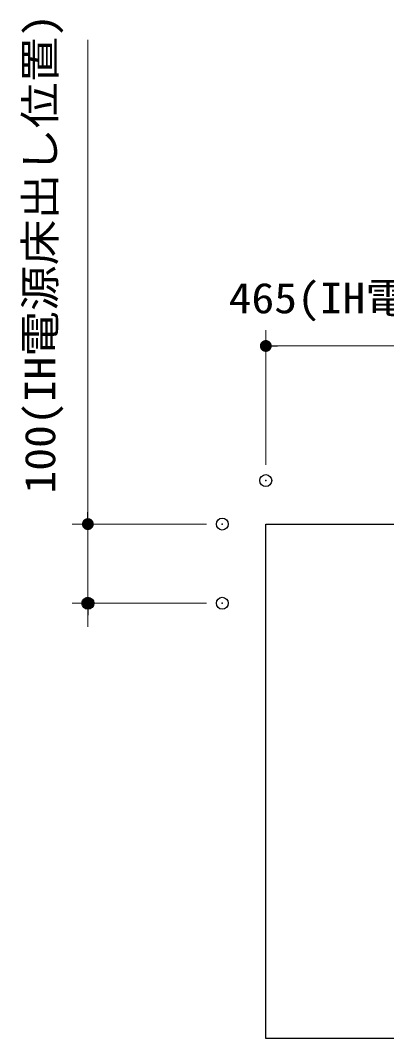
# Model space of a CAD drawing. Units: millimetres, scale not verified. Extents: x -9797 to 9797, y -4555 to 4555.
# Drawn here: x -4317 to -3854, y 985 to 2271 of the extents above; entities that cross this region are included whole.
import ezdxf
from ezdxf.enums import TextEntityAlignment as Align

# ---------------------------------------------------------------- set-up
doc = ezdxf.new("R2010")
doc.units = ezdxf.units.MM
doc.header["$LTSCALE"] = 30
doc.header["$PDMODE"] = 32
doc.header["$PDSIZE"] = 15
for name, color, linetype, lineweight in [('0-0_0', 7, 'Continuous', 25), ('0-3_寸法ﾚｲﾔｰ', 30, 'Continuous', 13), ('0-4_DEFPOINTS', 7, 'Continuous', 25)]:
    doc.layers.add(name, color=color, linetype=linetype, lineweight=lineweight)
doc.styles.add('ＭＳ ゴシック', font='')
doc.styles.get('ＭＳ ゴシック').set_extended_font_data('MS Gothic')

# ---------------------------------------------------------------- blocks, each defined once
blk = doc.blocks.new('_DOT')
at = {"layer": '0-0_0', "color": 30}
blk.add_line((-15, 0), (-30, 0), dxfattribs=at)
for points in [[(0, 0), (-15, 0), (-14.88, 1.88)], [(0, 0), (-14.88, -1.88), (-15, 0)], [(0, 0), (-14.88, 1.88), (-14.53, 3.73)], [(0, 0), (-14.53, -3.73), (-14.88, -1.88)], [(0, 0), (-14.53, 3.73), (-13.95, 5.52)], [(0, 0), (-13.95, -5.52), (-14.53, -3.73)], [(0, 0), (-13.95, 5.52), (-13.14, 7.23)], [(0, 0), (-13.14, -7.23), (-13.95, -5.52)], [(0, 0), (-13.14, 7.23), (-12.14, 8.82)], [(0, 0), (-12.14, -8.82), (-13.14, -7.23)], [(0, 0), (-12.14, 8.82), (-10.93, 10.27)], [(0, 0), (-10.93, -10.27), (-12.14, -8.82)], [(0, 0), (-10.93, 10.27), (-9.56, 11.56)], [(0, 0), (-9.56, -11.56), (-10.93, -10.27)], [(0, 0), (-9.56, 11.56), (-8.04, 12.66)], [(0, 0), (-8.04, -12.66), (-9.56, -11.56)], [(0, 0), (-8.04, 12.66), (-6.39, 13.57)], [(0, 0), (-6.39, -13.57), (-8.04, -12.66)], [(0, 0), (-6.39, 13.57), (-4.64, 14.27)], [(0, 0), (-4.64, -14.27), (-6.39, -13.57)], [(0, 0), (-4.64, 14.27), (-2.81, 14.73)], [(0, 0), (-2.81, -14.73), (-4.64, -14.27)], [(0, 0), (-2.81, 14.73), (-0.94, 14.97)], [(0, 0), (-0.94, -14.97), (-2.81, -14.73)], [(0, 0), (-0.94, 14.97), (0.94, 14.97)], [(0, 0), (0.94, -14.97), (-0.94, -14.97)], [(0, 0), (0.94, 14.97), (2.81, 14.73)], [(0, 0), (2.81, 14.73), (4.64, 14.27)], [(0, 0), (4.64, 14.27), (6.39, 13.57)], [(0, 0), (6.39, 13.57), (8.04, 12.66)], [(0, 0), (8.04, 12.66), (9.56, 11.56)], [(0, 0), (9.56, 11.56), (10.93, 10.27)], [(0, 0), (10.93, 10.27), (12.14, 8.82)], [(0, 0), (12.14, 8.82), (13.14, 7.23)], [(0, 0), (13.14, 7.23), (13.95, 5.52)], [(0, 0), (13.95, 5.52), (14.53, 3.73)], [(0, 0), (14.53, 3.73), (14.88, 1.88)], [(0, 0), (14.88, 1.88), (15, 0)], [(0, 0), (2.81, -14.73), (0.94, -14.97)], [(0, 0), (4.64, -14.27), (2.81, -14.73)], [(0, 0), (6.39, -13.57), (4.64, -14.27)], [(0, 0), (8.04, -12.66), (6.39, -13.57)], [(0, 0), (9.56, -11.56), (8.04, -12.66)], [(0, 0), (10.93, -10.27), (9.56, -11.56)], [(0, 0), (12.14, -8.82), (10.93, -10.27)], [(0, 0), (13.14, -7.23), (12.14, -8.82)], [(0, 0), (13.95, -5.52), (13.14, -7.23)], [(0, 0), (14.53, -3.73), (13.95, -5.52)], [(0, 0), (14.88, -1.88), (14.53, -3.73)], [(0, 0), (15, 0), (14.88, -1.88)]]:
    blk.add_solid(points, dxfattribs=at)

msp = doc.modelspace()

# ---------------------------------------------------------------- linework, layer by layer
at = {"layer": '0-0_0'}
msp.add_lwpolyline([(-3203.17, 985), (-4006.7, 985), (-4006.7, 1635), (-3195.41, 1635)], dxfattribs=at)
at = {"layer": '0-3_寸法ﾚｲﾔｰ'}
for p, q in [((-4231.7, 1635), (-4231.7, 2246.71)), ((-4006.7, 1710), (-4006.7, 1880)), ((-3991.7, 1860), (-3556.7, 1860)), ((-4231.7, 1650), (-4231.7, 1665)), ((-4081.7, 1635), (-4251.7, 1635)), ((-4231.7, 1635), (-4231.7, 1535)), ((-4081.7, 1535), (-4251.7, 1535)), ((-4231.7, 1520), (-4231.7, 1505))]:
    msp.add_line(p, q, dxfattribs=at)
at = {"layer": '0-4_DEFPOINTS'}
for p in [(-4006.7, 1690), (-4061.7, 1635), (-4231.7, 1535), (-4061.7, 1535)]:
    msp.add_point(p, dxfattribs=at)

# ---------------------------------------------------------------- block references
at = {"layer": '0-3_寸法ﾚｲﾔｰ', "xscale": 0.5, "yscale": 0.5}
for p, rotation in [((-4006.7, 1860), 180), ((-4231.7, 1635), 270), ((-4231.7, 1535), 90)]:
    msp.add_blockref('_DOT', p, dxfattribs=dict(at, rotation=rotation))

# ---------------------------------------------------------------- texts
at = {"layer": '0-3_寸法ﾚｲﾔｰ', "style": 'ＭＳ ゴシック', "width": 1.1}
msp.add_text('100(IH電源床出し位置)', height=38.49, rotation=90, dxfattribs=at).set_placement((-4261.45, 1673.57), align=Align.BOTTOM_LEFT)
msp.add_text('465(IH電源床出し位置)', height=38.49, dxfattribs=at).set_placement((-4053.63, 1889.74), align=Align.BOTTOM_LEFT)

doc.saveas('drawing.dxf')
